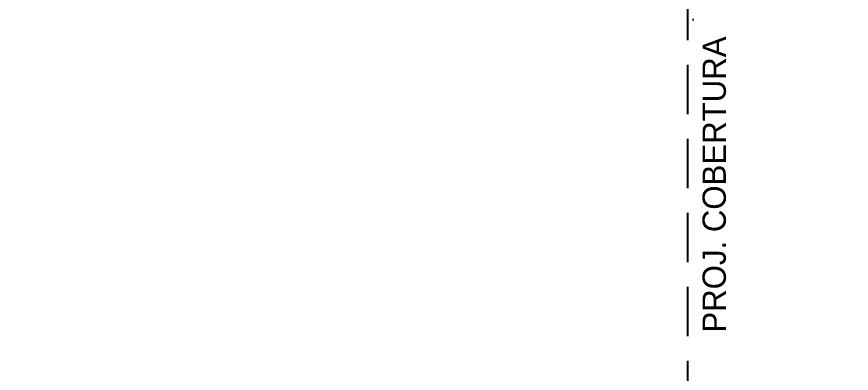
# Model space of a CAD drawing. Header units: centimetres. Extents: x 0 to 1814864, y -139216 to 99734.
# Drawn here: x 904707 to 905566, y 10867 to 11234 of the extents above; entities that cross this region are included whole.
import ezdxf

# ---------------------------------------------------------------- set-up
doc = ezdxf.new("R2010")
doc.units = ezdxf.units.CM
doc.header["$LTSCALE"] = 4
doc.linetypes.add('HIDDENX2', pattern=[19.05, 12.7, -6.35])
for name, color, linetype in [('0.4', 4, 'Continuous'), ('0.6', 6, 'Continuous'), ('C-TEXTO-02', 2, 'Continuous')]:
    doc.layers.add(name, color=color, linetype=linetype)
doc.styles.add('Símbolos', font='ERASLGHT.TTF')

msp = doc.modelspace()

# ---------------------------------------------------------------- linework, layer by layer
at = {"layer": '0.4', "linetype": 'HIDDENX2'}
msp.add_line((905397.002, 11336.556), (905397.002, 10807.013), dxfattribs=at)

# ---------------------------------------------------------------- next in the draw order: texts
at = {"layer": 'C-TEXTO-02', "insert": (905412.429, 10908.475), "char_height": 24, "width": 536.35929, "attachment_point": 1, "rotation": 90, "style": 'Símbolos', "bg_fill": 2}
msp.add_mtext('PROJ. COBERTURA', dxfattribs=at)

# ---------------------------------------------------------------- next in the draw order: hatches: boundary and pattern name
at = {"layer": '0.6'}
h = msp.add_hatch(dxfattribs=at)
h.set_pattern_fill('AR-SAND', color=4, scale=8)
h.set_pattern_definition([(37.5, (221325.4, -35669.3), (-12.80025, 391.53059), [0, -308.864, 0, -345.44, 0, -330.2]), (7.5, (221325.4, -35669.3), (359.61863, 573.4601), [0, -166.624, 0, -278.384, 0, -106.68]), (327.5, (221075.45, -35669.3), (632.7939, 1.14975), [0, -101.6, 0, -365.76, 0, -477.52]), (317.5, (221075.45, -35669.3), (610.84516, 178.34346), [0, -50.8, 0, -239.776, 0, -274.32])])
h.paths.add_polyline_path([(903584.511, 10375.234), (903584.511, 10225.234), (903583.995, 9710.251), (904640.226, 9713.138), (904640.226, 10028.138), (904640.226, 11551.556), (902349.002, 11551.556), (902349.002, 12541.477), (906584.002, 12541.477), (906584.002, 12151.477), (907978.235, 12151.477), (907978.235, 12513.013), (912810.235, 12513.013), (912810.235, 10275.21), (913083.573, 10275.21), (913921.503, 12691.477), (900921.063, 12691.477), (900539.177, 9701.927), (900981.309, 9703.136), (900979.927, 10208.62), (900979.927, 11518.62), (901964.927, 11518.62), (901964.927, 11188.62), (903019.927, 11188.62), (903019.927, 10375.234)])
h.paths.add_polyline_path([(911590.235, 10807.013), (911590.235, 11583.013), (909443.235, 11583.013), (909443.235, 11881.48), (909238.235, 11881.48), (909238.235, 10807.013)], flags=17)
h.paths.add_polyline_path([(908008.235, 10807.013), (908008.235, 11881.48), (906584.002, 11881.48), (906584.002, 11551.556), (905397.002, 11551.556), (905397.002, 11336.556), (905397.002, 10807.013)], flags=17)
h.paths.add_polyline_path([(903464.242, 10805.684), (904140.693, 10805.684), (904140.693, 10928.945), (903464.242, 10928.945)], flags=16)
h.paths.add_polyline_path([(904638.946, 10940.069), (904638.946, 11236.763), (904586.12, 11236.763), (904586.12, 10940.069)], flags=16)
h.paths.add_polyline_path([(910179.898, 11095.816), (910856.349, 11095.816), (910856.349, 11219.078), (910179.898, 11219.078)], flags=16)
h.paths.add_polyline_path([(906482.432, 11164.363), (907158.883, 11164.363), (907158.883, 11287.625), (906482.432, 11287.625)], flags=16)
h.paths.add_polyline_path([(905458.717, 10940.069), (905458.717, 11236.763), (905405.891, 11236.763), (905405.891, 10940.069)], flags=16)

doc.saveas('drawing.dxf')
